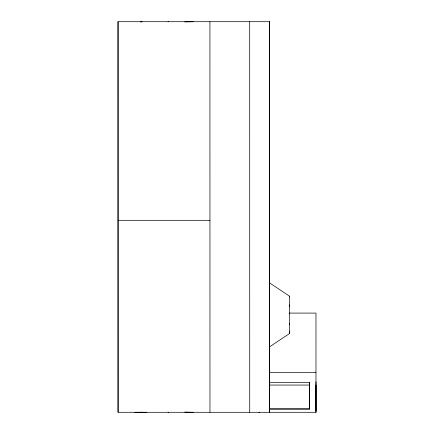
<?xml version="1.0" encoding="UTF-8"?>
<svg xmlns="http://www.w3.org/2000/svg" width="434" height="434" viewBox="0 0 434 434"><rect width="100%" height="100%" fill="white"/><g stroke="black" fill="none" stroke-linecap="round" stroke-linejoin="round"><path stroke-width="0.65" d="M269.514 211.683L269.525 160.07M269.585 112.292L269.601 110.431L269.585 110.903M315.957 372.573L269.595 372.573L269.595 382.506L309.339 382.495L309.312 408.98L309.339 382.495M269.601 290.004L269.617 286.407L269.601 290.476L269.601 286.407M269.628 283.142L269.628 246.789M309.344 408.974L269.601 408.985L309.366 408.991L309.371 385.056L269.644 385.056M289.109 313.088L315.974 313.088L315.985 412.3L315.99 381.746M269.628 346.826L289.489 333.583L289.489 331.077M141.761 412.11L140.518 412.295L146.589 412.289M269.633 265.971L269.563 21.705L269.595 412.295L269.65 382.408M184.792 21.917L193.488 21.705M168.034 21.705L168.696 21.705M134.833 412.295L140.545 412.289M168.072 412.295L168.728 412.295M269.612 21.705L118.01 21.705L118.048 412.295L315.985 412.3M118.032 220.309L209.953 220.315M140.535 21.874L142.168 21.705M258.957 412.3L259.668 412.3M184.781 412.083L193.477 412.295M140.529 21.705L141.772 21.89M269.623 282.93L289.483 296.167L289.489 333.583M315.99 411.02L315.985 385.056M269.617 263.167L269.644 372.323M269.509 199.792L269.536 239.514M269.617 262.695L269.601 266.764M269.585 359.33L269.595 374.466M289.483 296.167L289.483 296.807M289.489 304.945L289.489 306.279M289.489 323.476L289.489 324.806M249.696 21.705L249.734 412.3M209.931 21.705L209.969 412.3M118.048 21.705L118.086 412.295M269.606 137.735L269.585 138.213L269.601 137.735M269.633 226.928L269.633 227.6L269.633 226.928M269.606 134.144L269.585 137.735L269.601 134.144M269.601 110.903L269.585 114.5L269.601 110.903"/></g></svg>
